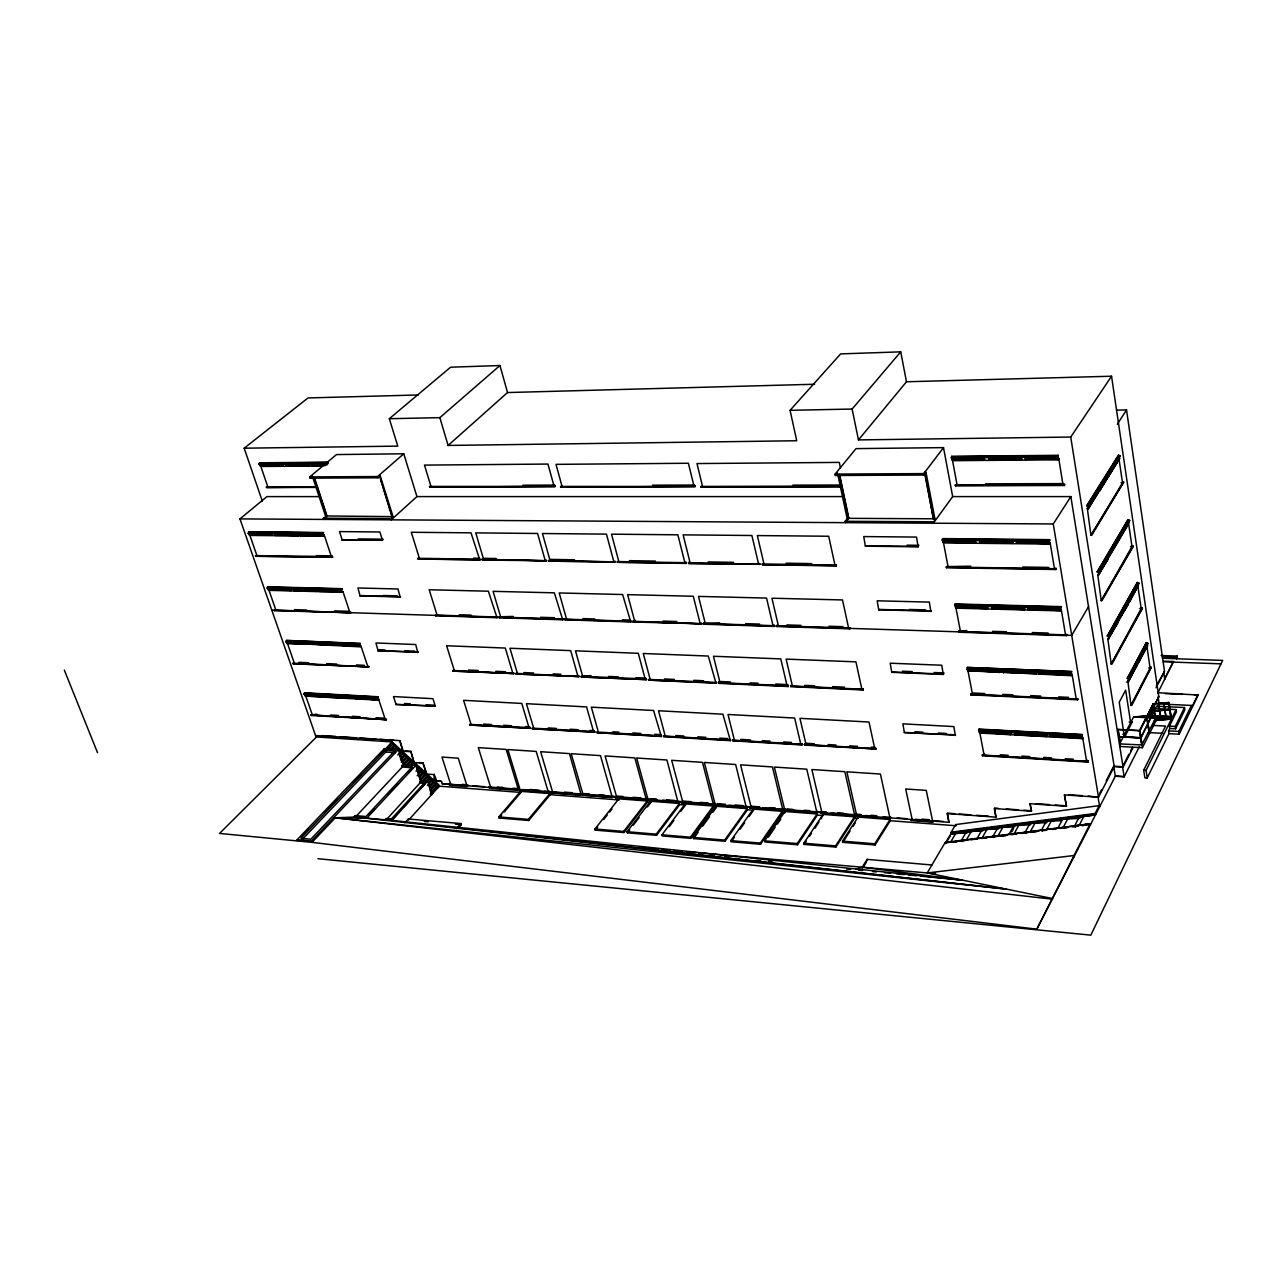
<?xml version="1.0" encoding="UTF-8"?>
<svg xmlns="http://www.w3.org/2000/svg" width="1287" height="1287" viewBox="0 0 1287 1287"><rect width="100%" height="100%" fill="white"/><g stroke="black" fill="none" stroke-linecap="round" stroke-linejoin="round"><path stroke-width="1.5" d="M1081.884 736.518L1082.174 734.62L979.117 729.085L978.731 730.549L1081.884 736.518L978.731 730.549M1071.347 673.487L1071.637 671.573L967.325 667.438L967.02 669.304L1071.347 673.487L967.02 669.304M1060.488 608.526L1060.794 606.611L955.195 603.973L954.793 605.437L1060.488 608.526L1060.794 606.611M1049.307 541.57L1049.613 539.639L942.695 538.593L942.293 540.057L1049.307 541.57L1049.613 539.639M1057.93 457.191L1058.236 455.308L951.769 456.306L951.366 457.722L1057.93 457.191L1058.236 455.308M978.812 730.936L979.117 729.085M954.874 605.839L955.195 603.973M942.374 540.476L942.695 538.593M951.447 458.156L951.769 456.306M377.381 698.31L377.783 696.734L304.649 692.792L304.134 694.031L377.381 698.31L377.783 696.734M359.7 644.964L360.103 643.371L286.438 640.443L286.02 642.004L359.7 644.964L360.103 643.371M341.586 590.25L341.988 588.658L267.776 586.808L267.229 588.03L341.586 590.25L341.988 588.658M304.247 694.353L304.649 692.792M322.989 534.137L323.407 532.528L248.632 531.804L248.198 533.381L322.989 534.137L323.407 532.528M267.342 588.368L267.776 586.808M327.928 463.738L259.073 463.996L259.62 462.805L328.346 462.162M259.202 464.35L259.62 462.805M431.676 794.98L427.815 781.177L420.785 780.646L420.077 782.898L386.357 819.674L385.971 818.564L391.328 819.031L428.668 778.201L430.131 778.313L430.727 780.131L428.346 782.737M438.24 787.708L438.175 785.553L391.489 742.647L385.65 749.79L385.392 749.018M438.883 786.984L438.819 784.829L392.165 741.939L316.505 736.968L219.546 833.429L312.001 842.358L1036.823 929.166L1090.057 823.986L945.205 842.39L927.235 872.94L700.225 852.911M1152.766 725.401L1165.588 726.045L1143.693 770.237L1144.867 777.831L1147.216 777.975L1168.982 733.638L1179.198 734.185L1198.165 695.044L1157.56 692.663M1179.198 734.185L1178.812 731.434L1191.44 705.421L1159.169 703.941L1157.608 707.03M1198.084 694.433L1191.73 707.528L1191.44 705.421M1168.982 733.638L1168.58 730.903L1169.754 728.506L1175.594 728.812L1184.828 709.893L1184.507 707.528L1156.482 706.225L1154.906 709.33M1175.594 728.812L1175.256 726.447L1184.507 707.528M1169.754 728.506L1169.416 726.141L1176.415 711.952L1176.077 709.587L1153.763 708.542L1149.806 716.36M906.482 381.772L900.723 351.85L852.123 409.041L858.461 439.913L906.482 381.772L1111.55 376.222L1158.831 696.83L1148.631 715.443L1170.768 716.521M1147.216 777.975L1146.057 770.382L1176.077 709.587M1165.909 717.004L1163.882 703.169M1160.584 717.696L1158.493 703.603L1160.665 717.535M1158.831 696.83L1149.355 715.475L1133.574 716.988L1119.642 743.902L1120.044 746.46L1142.406 747.699L1156.016 720.623L1153.216 703.78L1139.494 730.694L1141.698 745.125L1155.742 717.84M1124.146 776.801L1122.537 766.714L1113.705 766.167L1115.314 776.238L1124.146 776.801L1139.397 746.573M1149.162 730.919L1146.733 716.811M1140.62 738.046L1154.262 710.81L1170.028 709.41M1139.526 730.952L1153.506 703.796M1139.832 730.968L1153.249 704.037L1168.725 702.509L1170.977 716.682M1122.328 767.132L1128.844 754.327M1130.629 750.804L1132.431 747.264M1106.193 780.775L1113.48 766.585L1123.068 767.165L1133.043 747.554M1095.671 814.735L1095.124 813.481L1099.13 805.646L955.678 824.565L951.206 832.158L951.27 834.217L1094.947 814.977L1095.398 814.108L951.479 832.769L945.478 843.001M946.251 842.744L1090.459 823.777L1090.282 825.289L1090.057 823.986M1164.655 678.796L1173.471 661.518L1163.48 661.148M1157.657 693.275L1173.471 661.518M1177.155 656.064L1176.559 658.751L1177.155 656.064L1161.099 655.501M434.362 774.227C432.255 785.939 441.972 776.801 442.245 783.847L948.937 822.313L947.168 813.561L995.945 817.165L994.304 808.526L1031.434 811.196L1030.067 803.715L1066.424 806.273L1064.446 794.899L1098.519 797.2L1114.22 766.634L1070.848 496.589L952.67 496.589L933.348 523.214L934.989 519.16L926.013 472.474L924.516 472.474L933.493 519.16L934.989 519.16M1156.289 685.987L1164.317 671.75M1156.08 687.805L1164.51 671.38L1126.527 409.942L1116.505 410.135M1097.763 797.152L1088.191 796.058M1099.806 793.178L1101.64 789.639M1130.581 722.12L1132.27 721.798L1125.594 735.199L1124.114 735.118L1119.24 702.235L1125.642 690.17L1130.581 722.12L1129.117 722.055M1079.149 825.401L1083.67 816.634M1119.063 736.711L1140.926 738.062L1154.262 710.81M1075.305 827.187L1074.645 825.787L1079.198 817.02L1094.947 814.977M1139.912 730.807L1117.904 729.391L1120.382 743.934L1118.146 729.826M1150.111 668.033L1151.221 667.293L1131.016 705.453L1127.959 682.174L1146.926 646.573L1150.111 668.033L1148.664 667.969M1131.016 705.453L1150.514 667.261M1131.74 705.485L1151.221 667.293M1063.078 827.686L1067.679 818.95M1087.933 762.065L1088.046 760.907L1086.534 760.826L1082.85 738.674L979.874 733.043L984.008 754.713L982.576 754.616L982.464 755.742L1087.933 762.065L1088.046 760.907M1066.424 806.273L1064.446 794.899M1136.727 664.012L1137.563 664.735L1127.862 681.547L1130.453 675.788M1147.554 645.977L1146.717 645.254L1147.554 645.977L1138.062 662.387L1141.472 655.115M1128.924 678.909L1147.875 643.339L1146.331 642.647L1127.348 678.201L1128.989 679.295L1127.348 678.201M1127.862 681.547L1147.875 643.339M1128.602 681.579L1137.451 664.028M1138.802 662.419L1147.441 645.27M1086.534 760.826L1087 759.973M1046.572 829.793L1051.222 821.074M1127.412 678.587L1146.331 642.647M1042.245 831.37L1041.585 829.986L1046.251 821.283L1061.582 820.623M1030.227 831.869L1034.941 823.181M1082.512 738.448L1082.608 737.306L1050.224 735.971L1082.512 738.448L1082.608 737.306M1025.932 833.445L1025.272 832.062L1030.002 823.39L1046.91 822.666L1046.251 821.283M1139.751 608.526L1142.454 608.558L1111.212 664.092L1107.994 639.993L1138.464 585.151L1129.761 600.289M1111.212 664.092L1141.617 607.818M1111.968 664.124L1142.341 607.834M1031.434 811.196L1030.067 803.715M1018.805 825.257L1014.027 833.912L1009.121 834.121L1013.915 825.466L1030.662 824.758M1011.695 832.029L1013.609 828.571M968.114 671.508L972.377 693.822L970.929 693.757L970.816 694.883L1077.557 699.79L1077.669 698.632L1076.141 698.568L1072.328 675.739L967.583 670.543L999.339 671.412L999.227 672.538L999.339 671.412M1077.557 699.79L1077.669 698.632M1117.953 621.798L1107.882 639.333L1138.898 583.14L1137.338 582.464L1107.335 635.875L1109.024 636.985L1138.898 583.14M997.972 835.955L1002.814 827.332M1107.882 639.333L1118.049 622.538M1128.538 603.796L1118.612 620.189L1128.538 603.796L1127.685 603.056M1129.6 601.898L1128.747 601.174L1129.6 601.898L1138.464 585.151M993.773 837.515L993.114 836.148L997.956 827.525L1014.574 826.833L1013.915 825.466M1050.353 736.695L1050.465 735.553M1107.399 636.277L1137.338 582.464M1015.009 734.764L1015.121 733.638L1015.009 734.764L1046.637 736.486L1046.749 735.36L1017.084 733.735M1046.637 736.486L1046.749 735.36M995.945 817.165L994.545 808.107L998.455 808.381M1072.103 674.34L1071.991 675.498L1072.103 674.34L1039.542 673.021L1039.429 674.179L1039.542 673.021M982.078 837.982L986.968 829.375M998.615 828.892L982.158 829.584L977.251 838.159L985.987 837.821M971.267 831.402L966.328 839.977L961.55 840.154L962.209 841.521M1101.238 600.675L1132.415 545.849L1133.268 546.589L1101.238 600.675L1097.908 575.916L1128.635 523.873L1131.997 546.573L1130.517 546.557M1101.994 600.691L1133.155 545.849M961.55 840.154L966.505 831.611L982.818 830.935L982.158 829.584M950.723 841.955L955.71 833.413M1088.529 606.627L1071.717 635.376L271.83 610.231M1066.859 635.633L1066.971 634.475L1065.443 634.427L1061.518 610.907L956 608.172L960.392 631.129L958.928 631.097L958.815 632.239L1066.859 635.633L1066.971 634.475M950.256 835.923L945.752 843.596L945.205 842.39M1010.617 734.523L1010.729 733.397L979.359 732.11L1010.617 734.523L1010.729 733.397M1107.351 558.108L1108.236 558.864L1097.795 575.225L1129.6 520.398L1128.007 519.723L1097.232 571.669L1098.937 572.795L1129.6 520.398M1097.795 575.225L1108.236 558.864M1108.799 556.595L1118.87 539.897M1119.32 538.803L1129.166 522.474M1098.567 575.241L1108.107 558.124M1035.794 672.876L1035.681 674.018L1035.794 672.876L1003.763 671.589L1003.651 672.731L1003.763 671.589M948.937 822.313L947.409 813.143L955.211 813.722M1097.312 572.072L1128.007 519.723M982.464 755.742L982.576 754.616M984.008 754.713L984.507 753.876M1061.148 610.633L1061.26 609.459L1028.056 609.008L1061.148 610.633L1061.26 609.459M932.802 822.071L926.254 790.395L905.694 788.979L912.113 819.272L911.003 820.414L932.802 822.071L933.236 820.881M979.504 732.818L979.616 731.708M1122.521 482.786L1123.712 482.078L1090.942 535.36L1087.515 509.893L1119.063 459.427L1122.521 482.786L1121.025 482.786M1090.942 535.36L1122.956 482.078M1091.714 535.376L1123.712 482.078M911.003 820.414L911.437 819.224M955.292 735.537L953.86 726.576L902.879 723.841L904.375 732.705L955.485 734.797M1055.839 569.53L1055.951 568.339L1054.391 568.323L1050.353 544.079L943.532 542.921L948.052 566.586L946.572 566.553L946.444 567.712L1055.839 569.53L1055.951 568.339M1028.184 609.765L1028.297 608.622M931.917 864.993L867.1 859.378L862.21 867.181L856.128 869.304M1024.388 609.668L1024.5 608.526L991.827 608.075L1024.388 609.668L1024.5 608.526M1088.561 506.644L1120.028 455.839L1118.419 455.148L1086.839 505.518L1088.561 506.644L1120.028 455.839M1087.29 508.413L1097.988 492.535L1088.191 509.185L1087.29 508.413L1097.988 492.535M1099.484 491.119L1109.04 474.871L1099.484 491.119L1098.599 490.347L1108.284 474.871M1109.394 473.085L1119.593 457.979L1110.263 473.857L1109.394 473.085L1119.593 457.979M863.464 866.827L866.408 862.145M970.816 694.883L970.929 693.757M1087.418 509.185L1097.232 492.535M1098.712 491.119L1109.153 475.627M1109.507 473.857L1119.706 458.735M890.572 817.872L890.379 816.762M861.019 814.542L857.11 814.253L855.437 816.071L890.057 818.709L890.524 817.631M875.047 844.996L874.774 843.789L890.009 819.513L858.075 817.084L842.518 841.135L842.792 842.325L875.047 844.996L890.266 820.72L890.009 819.513M1086.904 505.936L1117.438 457.255M967.727 671.267L967.84 670.141M1049.983 543.757L1050.095 542.583L1016.457 542.615L1049.983 543.757L1050.095 542.583M1098.519 797.2L1053.265 523.954L1070.848 496.589M1117.245 424.388L1126.527 409.942M991.971 608.831L992.084 607.689M842.792 842.325L850.047 831.096M853.152 826.286L855.228 823.085M987.483 608.719L987.596 607.577L955.469 607.142L987.483 608.719L987.596 607.577M855.308 815.202L855.131 814.092M826.254 811.904L822.409 811.614L820.72 813.432L854.777 816.022L855.26 814.961M835.858 847.087L835.585 845.881L854.455 816.811L823.053 814.414L803.812 843.226L804.085 844.417L835.858 847.087L854.713 817.985L854.455 816.811M855.437 816.071L855.919 815.009M1064.365 485.505L1064.478 484.33L1062.933 484.346L1058.96 459.797L952.573 460.682L957.029 484.636L955.549 484.636L955.437 485.778L1064.365 485.505L1064.478 484.33M943.258 674.452L941.778 665.234L890.202 663.207L891.746 672.313L943.258 674.452L943.966 672.908L934.072 672.506M1062.933 484.346L1063.416 483.606L985.52 483.832M1016.601 543.404L1016.714 542.229M958.815 632.239L958.928 631.097M960.392 631.129L966.859 630.533M1012.756 543.355L1012.869 542.197L979.793 542.229L1012.756 543.355L1012.869 542.197M874.661 748.181L868.982 722.023L799.935 718.323L805.935 744.079L804.616 743.999L804.504 745.109L876.174 748.986L874.661 748.181L875.192 747.377L871.267 747.152M875.916 749.388L876.029 748.262M1058.606 459.443L1058.718 458.285L1025.224 458.928L1058.606 459.443L1058.718 458.285M804.085 844.417L806.225 841.215M809.426 836.405L811.566 833.204M814.784 828.41L819.047 821.991M821.186 818.789L823.053 814.414M797.506 844.755L797.216 843.564L817.1 813.963L784.973 811.502L764.703 840.845L765.009 842.02L797.506 844.755L817.374 815.138L817.1 813.963M955.614 607.898L955.726 606.756M1123.068 767.165L1070.736 437.049L1111.55 376.222M820.72 813.432L821.219 812.387M817.454 812.097L816.907 812.901L783.461 810.36L816.955 813.143L817.342 811.244M931.064 610.826L878.973 609.427M930.855 611.566L929.343 602.107L877.171 600.804L878.764 610.167M979.922 543.001L980.051 541.843M975.385 542.953L975.514 541.795L942.969 541.843L975.385 542.953L975.514 541.795M768.371 837.129L775.128 827.348M777.38 824.082L780.759 819.192M783.429 809.748L783.3 808.67M1025.353 459.716L1025.482 458.574M760.585 844.272L760.295 843.098L782.319 811.309L753.233 809.089L730.839 840.62L731.145 841.778L760.585 844.272L782.593 812.467L782.319 811.309M759.587 806.869L751.688 806.273L749.919 807.818L782.882 810.553L783.381 809.507M783.526 810.601L785.215 808.815M946.444 567.712L946.572 566.553M1021.524 459.749L1021.637 458.606L988.706 459.25L1021.524 459.749L1021.637 458.606M863.046 689.961L863.143 688.818L861.775 688.77L855.935 661.856L786.132 659.105L792.309 685.585L790.974 685.521L790.861 686.647L863.046 689.961L863.143 688.818M948.052 566.586L970.639 566.167M801.881 744.964L801.994 743.854L800.675 743.773L794.642 718.049L727.992 714.478L734.314 739.816L733.043 739.735L732.93 740.829L801.881 744.964L801.994 743.854M804.504 745.109L804.616 743.999M943.13 542.615L943.242 541.457M732.271 840.202L734.507 837.049M740.105 829.166L744.578 822.86M749.05 816.553L753.522 810.247L753.233 809.089M724.983 841.264L747.441 809.78L747.152 808.622L716.103 806.257L693.243 837.435L693.548 838.593L724.983 841.264L724.678 840.089L747.152 808.622M749.983 808.043L750.498 807.013M746.347 807.769L735.649 764.51L704.343 762.467L715.154 804.343L714.028 805.308L746.347 807.769L714.028 805.308M988.834 460.022L988.963 458.88M984.314 460.07L984.442 458.928L952.042 459.556L984.314 460.07L984.442 458.928M918.098 546.798L916.521 537.081L863.738 536.566L865.379 546.187L918.098 546.798L918.854 545.302L907.142 545.173M933.493 519.16L924.806 472.12M849.79 628.828L849.903 627.686L848.519 627.638L842.518 599.951L771.943 598.214L778.297 625.45L776.946 625.402L776.833 626.528L849.79 628.828L849.903 627.686M955.437 485.778L955.549 484.636M693.548 838.593L698.117 832.367M702.686 826.125L709.539 816.762M712.966 812.081L716.392 807.399L716.103 806.257M690.958 801.672L683.317 801.093L681.547 802.605L713.416 805.26L713.883 803.41M713.416 805.26L713.931 804.246M690.733 838.368L690.427 837.193L713.32 806.032L685.199 803.892L661.968 834.796L662.29 835.955L690.733 838.368L713.625 807.19L713.32 806.032M790.861 686.647L790.974 685.521M788.207 686.534L788.32 685.408L786.984 685.344L780.791 658.896L713.448 656.257L719.948 682.287L718.661 682.223L718.548 683.317L788.207 686.534L788.32 685.408M952.187 460.344L952.3 459.202M732.93 740.829L733.043 739.735M669.256 826.672L673.889 820.495M680.871 811.212L685.504 805.035L685.199 803.892M681.611 802.847L682.126 801.833M730.389 740.668L722.892 714.205L658.51 710.762L665.138 735.681L663.786 736.679L730.389 740.668L730.501 739.591M678.088 802.573L666.923 760.006L636.663 758.011L647.972 799.243L646.83 800.192L678.088 802.573L678.619 801.56M656.547 835.327L656.225 834.169L679.423 803.458L650.578 801.254L627.042 831.708L627.364 832.85L656.547 835.327L679.729 804.6L679.423 803.458M924.066 475.048L923.793 473.6L943.516 447.619L856.048 448.616L835.118 474.083L835.408 475.498L924.066 475.048L926.013 472.474M627.364 832.85L629.713 829.809M633.236 825.24L639.124 817.615M647.361 806.949L650.9 802.38L650.578 801.254M836.164 565.926L836.277 564.752L834.877 564.736L828.699 536.245L757.351 535.569L763.883 563.577L762.515 563.561L762.403 564.703L836.164 565.926L836.277 564.752M623.986 832.56L623.664 831.418L647.248 800.997L618.854 798.825L594.948 828.989L595.27 830.131L623.986 832.56L647.554 802.123L647.248 800.997M646.83 799.372L646.766 798.342M623.117 796.54L617.213 796.106L615.411 797.586L646.235 800.144L646.766 799.147M774.147 626.447L774.259 625.321L772.924 625.273L766.553 598.085L698.503 596.396L705.179 623.165L703.892 623.117L703.764 624.227L774.147 626.447L774.259 625.321M776.833 626.528L776.946 625.402M847.843 519.594L845.43 522.667L845.141 521.283L847.168 518.709L837.885 474.887M718.548 683.317L718.661 682.223M847.168 518.709L848.889 518.339L839.623 474.517M715.974 683.204L708.284 656.048L643.275 653.49L650.08 679.086L648.728 680.115L715.974 683.204L716.103 682.11M595.27 830.131L597.667 827.107M603.635 819.578L607.223 815.041M609.62 812.033L612.001 809.008M661.325 736.534L653.571 710.504L591.344 707.158L598.262 731.692L596.943 732.673L661.325 736.534L661.454 735.456M663.786 736.679L663.899 735.617M615.476 797.811L616.023 796.814M660.215 735.392L660.826 734.636L654.826 734.282M589.382 793.999L583.574 793.564L581.772 795.028L612.065 797.554L612.644 795.752M612.065 797.554L612.612 796.556M581.257 795.205L569.465 753.603L540.653 751.705L552.606 792.004L551.48 792.937L581.257 795.205L581.804 794.224M581.837 795.253L582.384 794.272M762.403 564.703L836.453 565.556M835.408 475.498L837.483 472.972M688.368 562.709L759.973 564.285L688.561 563.481L688.69 562.355L689.993 562.371L683.124 534.861L751.898 535.505L758.445 563.497L759.797 563.513M703.764 624.227L703.892 623.117M705.179 623.165L719.739 622.844M633.043 621.283L701.479 623.777L633.252 622.007L635.247 620.221M648.728 680.115L716.28 682.834M645.125 678.86L646.541 679.633L581.257 677.01L582.577 675.997L575.482 650.82L638.288 653.297L645.125 678.86L645.736 678.12L635.971 677.67M498.809 816.907L528.33 819.385L549.903 793.564L550.225 794.674L528.684 820.495L499.147 818.017L498.809 816.907L520.64 791.344L549.903 793.564M581.064 676.318L646.364 678.925M551.48 792.937L552.043 791.972M596.943 732.673L661.631 736.148M548.182 791.666L548.182 792.679L518.918 790.459L520.045 789.542L507.866 749.549L536.196 751.415L548.182 791.666L548.809 790.926M518.918 790.459L548.745 791.714M593.5 731.418L594.884 732.158L532.303 728.796L533.574 727.831L526.415 703.683L586.582 706.917L593.5 731.418L594.127 730.662L590.138 730.437M532.11 728.136L594.691 731.483M499.147 818.017L501.721 815.009M504.279 812L520.978 792.438L520.64 791.344M518.355 789.414L518.355 790.411L489.527 788.223L490.653 787.306L478.297 747.618L506.193 749.436L518.355 789.414L518.999 788.674L513.063 788.223M489.462 787.998L518.918 789.462M489.527 788.223L490.09 787.274M685.939 563.433L686.068 562.306L684.764 562.29L677.863 534.813L611.534 534.169L618.725 561.212L617.342 562.29L685.939 563.433L686.068 562.306M456.451 828.667L460.923 823.551L461.277 824.645L457.931 828.49M688.561 563.481L759.973 564.285M630.743 621.927L622.602 594.53L559.202 592.953L566.473 618.822L565.138 619.851L630.743 621.927L630.855 620.833M633.252 622.007L633.365 620.913M532.303 728.796L594.884 732.158M515.83 673.326L579.182 676.544L516.023 674.018L517.31 673.021L509.958 648.246L570.672 650.627L577.783 675.788L578.973 675.836M629.616 620.801L630.244 620.077L622.361 619.819M581.257 677.01L646.541 679.633M582.577 675.997L591.023 675.627M528.973 727.557L530.324 728.297L469.739 725.048L470.978 724.098L463.577 700.321L521.798 703.442L528.973 727.557L529.617 726.833L525.627 726.592M469.546 724.388L530.131 727.638M466.908 785.504L466.908 786.614L449.597 785.295L450.675 784.282L441.956 757.062L458.252 758.188L466.908 785.504L467.567 784.78L462.146 784.378M449.485 784.957L467.454 785.553M448.101 445.447L507.528 392.551L499.951 365.524L439.848 417.648L448.101 445.447L796.733 440.749L790.073 410.328L840.62 353.893L900.723 351.85M449.597 785.295L450.144 784.233M436.872 785.923L430.952 792.454L430.357 790.62L436.277 784.105L436.872 785.923M431.595 792.808L432.255 792.084L432.705 793.435M404.81 822.795L408.236 819.015L460.923 823.551M432.416 792.567L438.32 786.035L435.44 785.81M409.893 818.661L439.269 786.18L520.978 792.438M442.245 783.847L468.613 785.456M429.488 787.387L434.234 782.174L434.813 783.992L430.083 789.204M427.429 785.44L432.175 780.244L432.77 782.062L429.214 785.971M841.392 486.824L701.109 487.162L702.461 486.084L696.991 463.561L839.301 462.403L840.524 468.227M701.109 487.162L841.682 486.47M560.472 486.422L695.286 486.47L560.682 487.13L561.952 486.084L556 464.35L688.384 463.256L693.886 485.73L695.109 485.73M386.357 819.674L391.698 820.141L398.439 812.773M403.828 806.869L410.553 799.5M421.332 787.724L425.37 783.3L425.016 782.206L419.723 781.804M430.131 778.313L391.972 820.414L353.909 817.1L335.263 817.808L312.001 842.358L311.518 841.038L398.278 749.581L403.201 764.51L402.22 767.036L355.727 816.682L355.341 815.588L365.975 816.505L412.323 766.698L401.866 765.942M426.447 773.648L422.924 762.821L426.673 773.664M421.863 781.466L426.624 776.27L426.029 774.436L420.061 780.936L420.672 782.753M384.861 819.787L385.971 818.564M693.886 485.73L694.497 485.054L652.541 485.183M423.31 781.579L428.072 776.367L428.668 778.201M452.734 670.43L514.044 673.551L452.944 671.106L454.182 670.141L446.605 645.752L505.308 648.053L512.676 672.811L513.835 672.86M562.725 619.787L554.343 592.84L493.082 591.328L500.627 616.763L499.324 617.776L562.725 619.787L562.837 618.709M418.935 776.286L422.522 772.409L423.97 772.506L424.565 774.34L419.803 779.52M617.342 562.29L686.261 563.079M419.208 777.702L423.97 772.506M565.138 619.851L565.266 618.79M516.023 674.018L579.182 676.544M469.739 725.048L530.324 728.297M418.082 773.069L420.463 770.479L421.927 770.575L422.522 772.409M417.149 775.755L421.927 770.575M548.391 560.424L615.138 561.904L548.584 561.148L549.935 560.086L542.454 533.526L606.467 534.121L613.674 561.132L614.929 561.148M416.023 771.122L418.42 768.548L419.868 768.645L420.463 770.479M417.471 771.235L419.868 768.645M369.079 814.671L374.533 808.815M388.159 794.159L397.683 783.912M408.59 772.184L412.677 767.792L402.22 767.036M1052.573 899.195L335.263 817.808L366.731 818.226L415.798 765.411L420.785 780.646M408.059 764.784L411.663 760.907L412.258 762.741L409.861 765.315M411.309 765.427L413.722 762.853L418.42 768.548M410.826 751.351L414.06 762.564L410.826 751.351L405.244 750.964M402.139 765.315L408.156 758.88L409.604 758.976L410.215 760.81L406.595 764.671M353.909 817.1L355.341 815.588M403.587 765.411L409.604 758.976M401.287 762.081L406.113 756.949L407.561 757.046L408.156 758.88M402.734 762.194L407.561 757.046M399.823 757.029L403.458 753.185L404.054 755.019L400.434 758.863M400.675 760.247L405.502 755.115L406.113 756.949M397.763 755.083L401.399 751.238L402.011 753.072L399.581 755.646M399.71 741.022L403.056 751.19L400.048 740.668L315.54 735.52L239.961 518.902L266.956 496.605L320.383 496.605M394.787 750.852L310.827 839.237L300.868 838.304L385.103 750.208L394.787 750.852L395.382 752.686L385.714 752.026L301.544 840.186M391.586 749.275L395.238 745.446L395.849 747.28L393.42 749.838M435.247 705.968L395.608 704.423L435.344 706.257L432.931 698.68L393.5 696.573L395.946 704.086M394.868 749.935L397.297 747.377L397.892 749.211L401.399 751.238M387.097 749.887L393.178 743.5L393.79 745.35L390.138 749.179M297.587 840.813L297.168 839.687L384.346 748.632L398.278 749.581M301.705 836.502L308.574 829.311M325.016 812.129L337.21 799.388M353.475 782.383L361.615 773.857M379.279 755.405L392.165 741.939M452.944 671.106L514.044 673.551M496.991 617.712L488.384 591.216L429.182 589.752L436.969 614.768L435.698 615.781L496.991 617.712L497.12 616.65M499.324 617.776L499.453 616.73M500.627 616.763L513.111 616.425M548.584 561.148L615.138 561.904M481.965 559.33L546.476 560.762L481.965 559.33L484.185 558.317L496.106 558.51M310.875 714.912L386.406 719.658L310.875 714.912L316.892 714.188M355.421 698.117L378.523 699.002L378.394 699.967L355.421 698.117L378.523 699.002M418.066 652.01L378.008 650.707L379.07 649.678L385.022 649.919M417.825 652.654L415.685 644.53L375.949 642.969L378.121 650.997M355.63 698.728L378.732 699.613M330.341 696.75L353.346 698.23L330.534 697.345L330.679 696.412L330.534 697.345M435.698 615.781L435.826 614.736M315.54 735.52L316.505 736.968M560.682 487.13L695.286 486.47M479.826 560.022L471.01 532.834L411.293 532.271L419.289 557.963L418.018 558.992L479.826 560.022L479.954 558.944M429.44 486.422L555.276 486.454L429.649 487.097L430.855 486.1L424.485 465.106L547.956 464.06L553.941 485.762L555.083 485.762M482.191 560.054L546.476 560.762M292.841 663.111L368.935 666.859L293.05 663.722L294.224 662.821L287.644 643.902M478.78 558.928L479.472 558.252L473.519 558.156M553.941 485.762L554.617 485.102L522.86 485.199M311.084 715.508L386.406 719.658M305.067 695.366L327.783 696.846L305.276 695.977L305.421 695.028L305.276 695.977M360.537 646.042L337.596 645.125L361.084 646.331M400.45 596.637L360.424 595.575M400.193 597.297L398.005 588.979L357.947 587.982L360.167 596.219M334.942 645.012L312.323 644.095L335.505 645.302M418.018 558.992L480.164 559.668M312.323 644.095L335.296 644.674M293.05 663.722L368.935 666.859M274.34 610.022L351.029 612.725L274.565 610.665L275.756 609.732L268.999 590.347L343.195 592.261L349.742 612.049L350.82 612.081M309.186 643.967L286.872 643.066L361.277 646.894L367.664 666.183L368.725 666.232M319.305 590.781L343.002 591.698L319.305 590.781L335.087 590.846M286.872 643.066L307.673 643.564M287.081 643.693L309.749 644.256M341.763 540.009L382.48 540.154L379.874 531.981L339.478 531.595L342.036 539.366M319.53 591.425L343.002 591.698M429.649 487.097L555.276 486.454M293.854 590.138L317.004 590.395L316.859 591.36L293.854 590.138L317.004 590.395M379.456 475.563L391.908 516.634L327.059 515.958L323.359 518.211L323.761 519.417L326.689 516.875M323.359 518.211L390.862 518.597L393.034 516.634L380.228 475.884L379.086 475.884M843.902 496.589L416.924 496.589L391.248 519.835L390.862 518.597M331.354 556.531L332.657 557.207L255.614 556.257L256.821 555.308L249.903 535.424L324.646 536.229L331.354 556.531L332.094 555.871L316.393 555.614M294.063 590.765L317.213 591.023M255.389 555.614L332.448 556.547M274.565 610.665L274.71 609.7M268.211 589.478L291.28 590.363L268.211 589.478L285.441 589.575M268.436 590.106L291.28 590.363M300.563 535.07L324.227 534.99L324.083 535.971L300.563 535.07L324.227 534.99M380.228 475.884L378.024 477.799L310.151 478.153L309.733 476.914L377.622 476.544L403.764 453.796L416.924 496.589M298.101 535.698L298.246 534.716L274.903 534.797L298.101 535.698L298.246 534.716M300.788 535.714L324.437 535.649M255.614 556.257L332.657 557.207M249.099 534.523L272.329 535.086L249.099 534.523L258.896 534.298M275.128 535.44L298.471 535.376M249.324 535.167L272.329 535.086M262.307 501.126L244.176 448.198L397.78 446.122L389.317 418.709L450.595 367.197L499.951 365.524M310.151 478.153L312.403 476.254M309.733 476.914L336.502 454.568L403.764 453.796M285.843 465.315L309.33 465.46L285.843 465.315L291.94 464.961M325.209 465.637L311.438 465.09L325.354 464.671M311.647 465.749L321.702 465.363M317.519 487.387L266.522 487.516L267.696 486.55L260.875 466.473L321.702 465.958M266.522 487.516L315.926 487.081M286.052 465.958L309.33 465.46M260.071 465.524L283.027 465.041L282.883 465.991L260.071 465.524L283.027 465.041M260.296 466.184L283.253 465.685M244.176 448.198L308.027 397.94L418.275 394.964M951.206 832.158L1095.124 813.481M951.415 842.245L957.351 841.489M961.309 840.99L965.282 840.491M971.218 839.735L977.155 838.979M981.112 838.481L987.049 837.724M991.022 837.226L996.958 836.47M1000.916 835.971L1006.852 835.215M1010.81 834.7L1016.746 833.96M1020.72 833.445L1028.635 832.448M1032.592 831.949L1038.529 831.193M1042.486 830.694L1046.46 830.179M1052.396 829.439L1056.354 828.925M1062.29 828.184L1068.226 827.428M1072.2 826.93L1078.136 826.174M1082.094 825.659L1088.03 824.919M931.772 873.696L935.713 873.229M1169.963 718.95L1171.427 719.015L1154.536 720.543L1171.427 719.015L1169.03 702.525L1153.216 703.78L1155.259 718.226M1154.166 718.001L1169.642 716.698L1149.564 715.91M1171.057 716.537L1155.629 718.082L1133.574 716.988M1135.037 717.068L1150.835 715.781M1074.645 825.787L1090.459 823.777M1079.857 818.419L1062.644 819.159L1058.043 827.895L1066.569 827.541M950.996 833.606L967.164 832.946L966.505 831.611M1041.585 829.986L1044.915 829.858M1025.272 832.062L1036.228 831.627M993.114 836.148L996.363 836.019M999.951 835.874L1005.855 835.649M945.977 842.132L956.466 841.73M507.528 392.551L814.574 384.25M389.317 418.709L439.848 417.648M790.073 410.328L852.123 409.041M858.461 439.913L1070.736 437.049M259.749 463.159L328.458 462.516M951.849 456.724L1058.3 455.743M259.073 463.996L327.815 463.368M951.366 457.722L1057.866 456.756M301.48 464.88L309.121 464.8M311.438 465.09L326.93 464.961M952.042 459.556L984.169 459.282M988.706 459.25L1021.395 458.96M1025.224 458.928L1058.477 458.639M952.444 459.974L984.571 459.7M989.092 459.668L1021.781 459.395M1025.61 459.362L1058.847 459.073M835.118 474.083L923.793 473.6M792.889 485.151L840.797 485.022M266.296 486.856L317.294 486.727M955.292 485.006L1064.236 484.7M955.694 485.424L1064.606 485.135M700.932 486.422L841.231 486.068M848.889 518.339L933.767 518.79M391.908 516.634L393.034 516.634M845.141 521.283L933.075 521.798M239.961 518.902L1053.265 523.954M323.536 532.898L248.632 531.804M942.776 539.012L1049.677 540.073M322.876 533.783L248.198 533.381M942.293 540.057L1049.227 541.151M274.903 534.797L297.876 535.038M942.969 541.843L975.24 542.181M979.793 542.229L1012.612 542.583M1016.457 542.615L1049.854 542.969M943.387 542.229L975.659 542.583M980.195 542.631L1013.014 542.969M1016.859 543.017L1050.224 543.371M358.124 538.899L383.092 539.189L382.11 540.492M341.666 539.703L382.48 540.154M865.314 545.817L918.371 546.428M550.611 559.395L574.501 559.781M629.375 560.665L655.389 561.084M708.22 561.936L733.638 562.355M786.164 563.191L811.791 563.609M1022.795 567.004L1048.873 567.422M546.267 560.038L545.061 560.006L537.564 533.478L475.756 532.882L483.494 559.008M417.792 558.268L479.617 559.282M617.149 561.55L685.746 562.676M762.21 563.931L835.987 565.138M946.299 566.94L1055.71 568.741M946.717 567.326L1056.08 569.127M267.889 587.145L342.117 589.012M955.276 604.375L1060.858 607.03M267.229 588.03L341.473 589.896M954.793 605.437L1060.424 608.107M955.469 607.142L987.338 607.963M991.827 608.075L1024.259 608.912M1028.056 609.008L1061.019 609.861M955.871 607.496L987.74 608.317M992.229 608.445L1024.629 609.282M1028.442 609.378L1061.389 610.231M383.156 595.495L397.152 595.865M909.555 609.459L925.578 609.893M360.07 595.913L400.547 596.959M878.683 609.813L931.128 611.18M294.466 609.636L306.467 610.006M334.459 610.875L348.455 611.309M459.282 614.752L471.074 615.122M540.653 617.293L554.424 617.712M582.914 618.597L594.739 618.967M662.982 621.09L676.849 621.524M745.623 623.648L759.571 624.082M786.904 624.935L800.948 625.369M829.021 626.254L843.065 626.689M992.615 631.338L1006.482 631.756M1032.238 632.56L1048.085 633.059M701.286 623.037L699.999 622.988L693.291 596.267L627.622 594.642L634.62 620.945M435.489 615.073L496.782 617.004M499.115 617.068L562.516 619.063M564.945 619.144L630.55 621.203M703.571 623.487L773.97 625.691M776.656 625.772L849.629 628.072M958.67 631.483L1066.73 634.877M1107.769 638.609L1108.638 639.366M1167.293 656.901L1171.299 657.046M1162.338 657.046L1176.382 657.544M1162.515 658.252L1222.65 660.408L1090.845 935.15L317.857 858.686M1163.561 661.743L1220.993 663.851M360.215 643.709L286.438 640.443M359.588 644.626L286.02 642.004M343.677 645.012L360.875 645.704M967.583 670.543L999.082 671.814M1003.522 671.991L1035.552 673.294M1039.301 673.439L1071.862 674.758M967.985 670.865L999.468 672.136M1003.908 672.313L1035.922 673.616M1039.671 673.761L1072.232 675.08M404.858 650.739L414.784 651.142M902.396 671.203L912.29 671.605M378.008 650.707L418.162 652.3M891.682 671.975L943.516 674.05M1126.479 682.126L1127.959 682.174M1165.378 693.613L1182.737 694.369M1194.304 694.867L1198.165 695.044M298.906 662.338L308.832 662.789M326.689 663.593L336.615 664.044M356.451 664.961L364.382 665.315M468.5 670.06L478.249 670.495M495.801 671.299L505.534 671.734M523.825 672.57L533.574 673.021M553.072 673.905L560.875 674.259M608.622 676.431L618.387 676.882M664.43 678.973L674.227 679.423M693.838 680.308L703.651 680.759M720.543 681.531L730.405 681.965M750.112 682.866L757.995 683.22M775.739 684.04L787.564 684.571M804.777 685.36L814.703 685.81M832.56 686.615L844.465 687.161M972.875 693.001L984.845 693.548M1002.798 694.369L1012.772 694.819M1030.726 695.64L1040.7 696.09M1058.654 696.91L1068.628 697.361M1168.966 702.782L1170.687 716.666M648.535 679.407L715.797 682.48M718.371 682.609L788.03 685.794M790.685 685.907L862.869 689.221M970.671 694.16L1077.428 699.05M718.854 682.947L788.481 686.148M791.151 686.261L863.32 689.575M971.058 694.481L1077.782 699.372M1163.77 703.169L1166.119 717.181L1144.416 716.151L1163.368 717.084M1163.4 718.806L1167.164 718.999M1160.247 718.838L1165.925 719.127M1159.619 719.192L1163.416 719.385M1169.416 726.141L1175.256 726.447M1168.58 730.903L1178.812 731.434M1117.808 729.552L1139.88 730.533L1142.084 744.964L1119.642 743.902M1148.358 732.56L1163.014 733.333M1122.795 734.25L1124.275 734.33M1124.05 734.732L1125.594 735.199M1140.974 737.644L1118.934 736.631L1141.006 737.901M304.762 693.13L377.879 697.071M979.182 729.472L1082.174 734.62M304.134 694.031L377.268 697.988M309.121 695.237L327.574 696.235M332.561 696.508L351.271 697.522M979.359 732.11L1010.488 733.815M1014.864 734.057L1046.508 735.778M1050.224 735.971L1082.383 737.724M305.63 695.64L327.783 696.846M330.888 697.007L351.464 698.133M979.745 732.4L1010.874 734.105M1015.25 734.346L1046.878 736.067M1050.578 736.277L1082.737 738.03M404.408 703.522L410.328 703.844M426.077 704.729L433.944 705.163M914.88 731.708L922.715 732.142M938.384 733.011L946.202 733.445M904.311 732.383L955.549 735.134M330.679 715.009L338.545 715.475M352.332 716.296L360.215 716.762M375.981 717.696L383.848 718.162M483.639 724.098L491.634 724.565M503.635 725.289L511.631 725.755M548.198 727.943L556.177 728.41M570.157 729.246L578.153 729.713M612.869 731.788L618.854 732.142M632.85 732.963L640.846 733.445M675.755 735.52L683.767 736.003M697.779 736.824L705.791 737.306M719.803 738.143L727.815 738.609M740.749 739.381L750.514 739.961M762.21 740.668L770.012 741.119M783.67 741.939L791.473 742.406M806.499 743.291L814.349 743.757M828.088 744.578L835.939 745.044M849.677 745.865L857.528 746.331M1000.272 754.809L1008.155 755.276M1021.958 756.096L1029.841 756.579M1043.628 757.399L1051.511 757.866M1065.314 758.687L1073.197 759.153M386.197 719.047L385.135 718.983L378.909 700.16L305.823 696.17L312.242 714.639M596.75 731.997L661.148 735.842M663.609 735.987L730.212 739.977M732.753 740.122L801.704 744.24M804.343 744.401L875.755 748.664M982.335 755.035L1087.821 761.341M664.092 736.309L730.678 740.282M733.22 740.443L802.155 744.562M804.793 744.723L876.174 748.986M982.721 755.324L1088.159 761.631M1143.693 770.237L1146.057 770.382M1124.259 776.544L1115.443 775.997L1036.823 929.166M321.895 735.569L335.923 736.486M339.929 736.759L355.968 737.805M359.974 738.062L375.997 739.108M380.003 739.365L394.031 740.282M391.747 743.403L393.178 743.5M393.79 745.35L395.238 745.446M395.849 747.28L397.297 747.377M1068.596 794.739L1082.319 795.672M403.056 751.19L410.505 751.705M402.011 753.072L403.458 753.185M404.054 755.019L405.502 755.115M1036.035 803.683L1049.436 804.632M1055.163 805.035L1066.65 805.839M410.215 760.81L411.663 760.907M419.514 762.58L422.924 762.821M414.06 762.564L422.586 763.175M412.258 762.741L413.722 762.853M403.201 764.51L415.798 765.411M1006.257 808.944L1017.985 809.796M1023.841 810.215L1031.659 810.778M426.11 774.002L434.025 774.581M424.565 774.34L426.029 774.436M959.121 813.995L970.832 814.864M976.672 815.298L988.384 816.167M426.624 776.27L428.072 776.367M430.727 780.131L432.175 780.244M436.132 781.064L441.489 781.482M432.77 782.062L434.234 782.174M497.232 787.033L503.169 787.467M530.051 789.51L539.43 790.218M564.671 792.132L572.313 792.712M599.082 794.722L604.89 795.173M632.979 797.297L640.862 797.892M650.562 798.616L656.563 799.082M666.586 799.838L674.597 800.434M700.514 802.396L708.156 802.975M717.679 803.699L725.434 804.295M735.15 805.018L742.905 805.614M769.465 807.609L775.401 808.059M787.097 808.944L792.776 809.378M804.118 810.231L809.78 810.665M837.805 812.789L843.58 813.223M870.8 815.282L876.672 815.733M921.91 819.143L929.343 819.706M472.619 785.762L484.636 786.679M488.642 786.984L518.677 789.253M522.683 789.558L538.69 790.781M544.707 791.232L656.837 799.726M662.837 800.176L724.919 804.89M728.925 805.195L758.96 807.464M762.966 807.769L827.042 812.628M831.048 812.934L861.083 815.202M865.089 815.508L877.091 816.425M883.107 816.875L891.119 817.486M897.119 817.937L907.142 818.693M915.137 819.304L929.166 820.366M933.172 820.672L943.178 821.428M551.415 792.712L581.193 794.98M581.772 795.028L612.001 797.329M615.411 797.586L646.235 800.144M678.024 802.348L646.83 800.192M681.547 802.605L713.352 805.035M749.919 807.818L782.882 810.553M820.672 813.191L854.777 816.022M855.388 815.829L890.057 818.709M910.923 820.06L932.737 821.717M420.077 782.898L425.37 783.3M434.813 783.992L436.277 784.105M550.225 794.674L619.176 799.951L618.854 798.825M647.554 802.123L650.9 802.38M679.729 804.6L685.504 805.035M713.625 807.19L716.392 807.399M747.441 809.78L753.522 810.247M782.593 812.467L785.263 812.676L784.973 811.502M817.374 815.138L823.326 815.588M854.713 817.985L858.332 818.275L858.075 817.084M890.266 820.72L956.225 825.771L955.678 824.565M430.276 794.031L432.046 794.176M842.518 841.135L874.774 843.789M803.812 843.226L835.585 845.881M764.703 840.845L797.216 843.564M594.948 828.989L623.664 831.418M627.042 831.708L656.225 834.169M661.968 834.796L690.427 837.193M693.243 837.435L724.678 840.089M730.839 840.62L760.295 843.098M424.211 821.444L428.104 821.782M455.421 824.147L461.277 824.645M355.727 816.682L362.805 817.309M642.213 847.795L646.219 848.149M650.225 848.503L658.22 849.195M662.226 849.549L670.221 850.257M674.227 850.61L682.223 851.318M686.212 851.672L696.219 852.557M688.529 853.008L692.535 853.361M698.535 853.892L702.525 854.246M710.521 854.954L714.526 855.308M724.517 856.193L728.522 856.547M768.516 860.086L772.506 860.44M734.813 858.397L738.802 858.767M756.772 860.488L760.762 860.874M768.757 861.63L772.747 862.017M846.621 869.063L850.61 869.449M858.59 870.205L862.58 870.591M872.554 871.54L876.544 871.926M884.523 872.683L890.507 873.262M896.476 873.825L904.455 874.581M908.445 874.967L916.424 875.723M920.414 876.109L962.29 880.115L862.21 867.181L862.499 868.403M297.168 839.687L311.518 841.038M962.29 880.115L391.972 820.414L1006.321 889.108L335.263 817.808M366.731 818.226L1006.321 889.108M1052.46 898.535L927.235 872.94L1073.953 855.533L1074.178 856.852M1120.092 456.242L1118.419 455.148M1128.072 520.125L1129.664 520.801M1086.839 505.518L1088.496 506.225M1137.386 582.85L1138.947 583.542M1097.232 571.669L1098.937 572.795M1146.395 643.033L1147.94 643.709M1107.335 635.875L1109.024 636.985M1099.13 805.646L1099.677 806.901L1097.988 796.717M64.35 670.189L97.522 752.67M391.328 819.031L391.698 820.141M385.103 750.208L385.714 752.026M408.236 819.015L408.59 820.109M384.346 748.632L384.716 749.726M314.511 477.847L327.059 515.958M314.141 478.153L326.689 516.28M313.031 478.169L325.595 516.28M434.877 775.852L436.454 780.71M380.614 479.263L391.682 514.462M377.622 476.544L378.024 477.799M528.33 819.385L528.684 820.495M582.963 794.304L571.203 753.715L600.482 755.63L612.033 796.508M616.602 796.862L605.083 755.936L634.861 757.898L646.171 799.098M682.737 801.881L671.685 760.311L702.477 762.338L713.304 804.198M751.125 807.062L740.572 764.848L772.441 766.939L782.737 809.459M784.652 809.603L774.372 767.068L806.772 769.192L816.795 812.049M821.862 812.435L811.872 769.529L844.851 771.685L854.6 814.912M867.1 859.378L867.374 860.585M856.579 815.057L846.862 771.83L880.405 774.034L889.848 817.583M839.317 474.871L848.6 518.709M967.325 667.438L1071.637 671.573M943.516 447.619L952.67 496.589M1130.79 721.717L1132.27 721.798M1139.799 730.71L1142.406 747.699M1136.678 717.149L1158.3 717.599M1119.352 620.221L1118.612 620.189M1143.178 716.521L1164.622 716.956M1140.588 716.779L1162.097 717.213M1139.285 716.907L1159.571 717.47M1147.023 716.151L1168.371 716.586M1147.039 716.827L1149.082 731.08M1146.653 716.972L1148.792 731.08M1137.933 586.502L1141.215 608.558M1158.107 696.798L1159.169 703.941M1158.606 703.603L1160.874 717.712M1163.625 671.717L1164.735 679.391M1170.06 709.668L1154.294 711.067L1170.06 709.668"/></g></svg>
